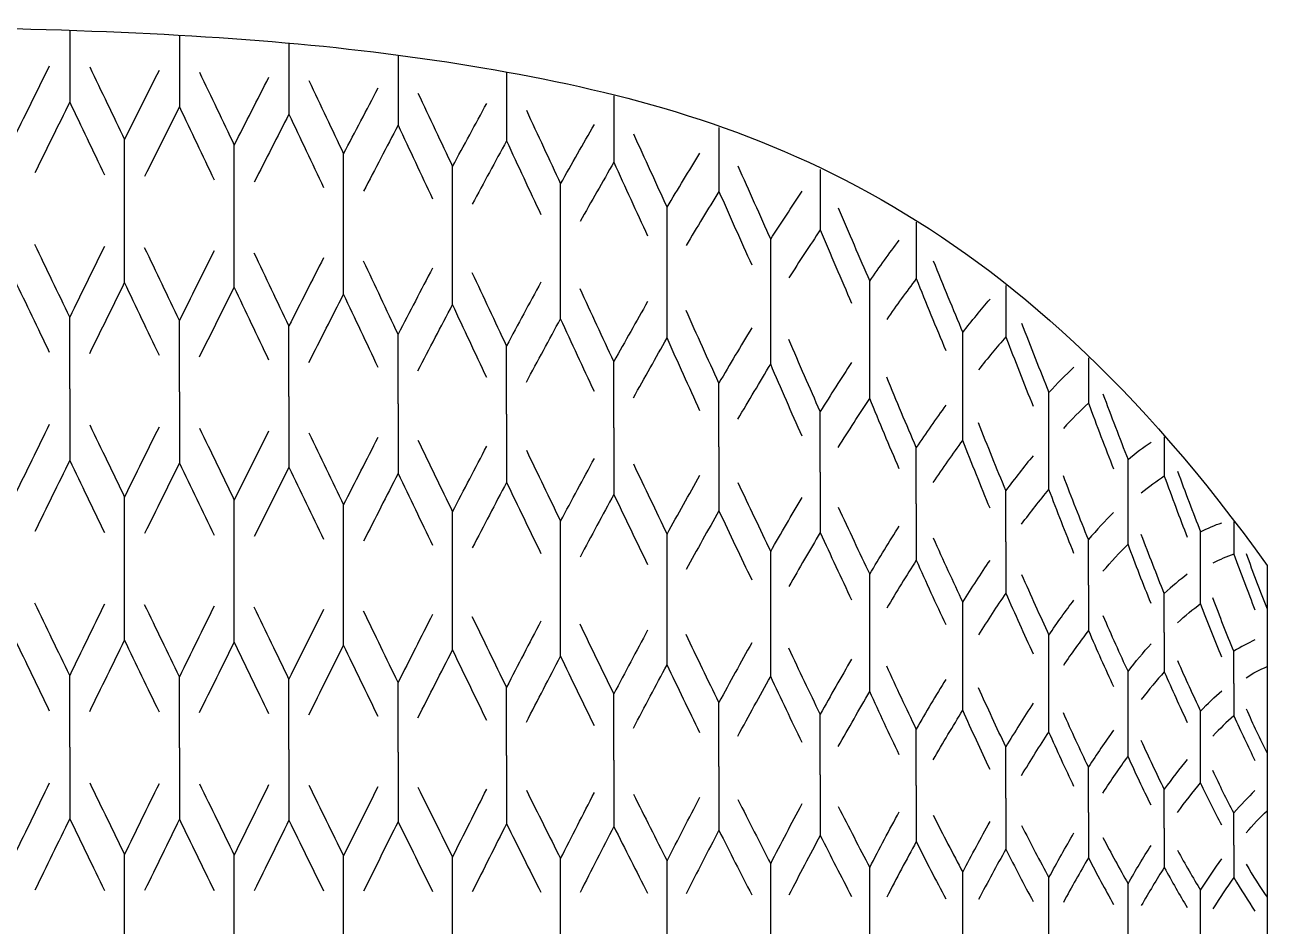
# Model space of a CAD drawing. Header units: millimetres. Extents: x 1 to 583, y -486 to -2.
# Drawn here: x 554.85 to 583.34, y -413.87 to -393.21 of the extents above; entities that cross this region are included whole.
import ezdxf

# ---------------------------------------------------------------- set-up
doc = ezdxf.new("R2010")
doc.units = ezdxf.units.MM
doc.header["$MEASUREMENT"] = 0
doc.layers.add('DEFAULT', color=7, linetype='Continuous')

msp = doc.modelspace()

# ---------------------------------------------------------------- linework, layer by layer
at = {"layer": 'DEFAULT'}
for points in [[(555.879, -393.344), (555.879, -394.986)], [(558.395, -393.459), (558.395, -395.092)], [(560.907, -393.643), (560.907, -395.262)], [(563.41, -393.921), (563.41, -395.517)], [(565.898, -394.311), (565.898, -395.876)], [(568.359, -394.842), (568.359, -396.365)], [(570.768, -395.566), (570.768, -397.031)], [(573.092, -396.527), (573.092, -397.915)], [(575.294, -397.74), (575.294, -399.031)], [(577.348, -399.19), (577.348, -400.364)], [(579.243, -400.843), (579.243, -401.886)], [(555.879, -401.556), (555.879, -403.198)], [(558.395, -401.625), (558.395, -403.258)], [(560.907, -401.735), (560.907, -403.354)], [(563.41, -401.902), (563.41, -403.498)], [(565.898, -402.136), (565.898, -403.701)], [(568.359, -402.455), (568.359, -403.977)], [(580.983, -402.661), (580.983, -403.558)], [(570.768, -402.889), (570.768, -404.354)], [(573.092, -403.466), (573.092, -404.853)], [(575.294, -404.193), (575.294, -405.484)], [(582.578, -404.608), (582.578, -405.349)], [(577.348, -405.063), (577.348, -406.238)], [(583.342, -405.61), (583.342, -422.137)], [(579.243, -406.055), (579.243, -407.098)], [(580.983, -407.146), (580.983, -408.043)], [(582.578, -408.314), (582.578, -409.056)], [(555.879, -409.768), (555.879, -411.41)], [(558.395, -409.79), (558.395, -411.424)], [(560.907, -409.827), (560.907, -411.446)], [(563.41, -409.883), (563.41, -411.479)], [(565.898, -409.961), (565.898, -411.526)], [(568.359, -410.067), (568.359, -411.59)], [(570.768, -410.212), (570.768, -411.677)], [(573.092, -410.404), (573.092, -411.792)], [(575.294, -410.647), (575.294, -411.937)], [(577.348, -410.937), (577.348, -412.111)], [(579.243, -411.267), (579.243, -412.31)], [(580.983, -411.631), (580.983, -412.528)], [(582.578, -412.02), (582.578, -412.762)]]:
    msp.add_lwpolyline(points, dxfattribs=at)
for points, knots in [([(542.024, -393.214), (553.829, -393.214), (559.732, -393.214), (565.634, -394.247), (571.537, -395.28), (577.439, -397.346), (583.342, -405.61)], [0, 0, 0, 0, 1, 1, 1, 2, 2, 2, 2]), ([(555.418, -400.724), (555.152, -400.171), (554.886, -399.616), (554.62, -399.061), (554.62, -397.964), (554.62, -396.867), (554.62, -395.77), (554.886, -395.229), (555.152, -394.689), (555.418, -394.15)], [0, 0, 0, 0, 1, 1, 1, 2, 2, 2, 3, 3, 3, 3]), ([(557.935, -400.791), (557.669, -400.236), (557.403, -399.68), (557.138, -399.123), (557.138, -398.03), (557.138, -396.938), (557.138, -395.845), (557.403, -395.312), (557.669, -394.781), (557.935, -394.25)], [0, 0, 0, 0, 1, 1, 1, 2, 2, 2, 3, 3, 3, 3]), ([(560.448, -400.9), (560.183, -400.344), (559.918, -399.786), (559.653, -399.227), (559.653, -398.142), (559.653, -397.057), (559.653, -395.972), (559.918, -395.45), (560.183, -394.931), (560.448, -394.413)], [0, 0, 0, 0, 1, 1, 1, 2, 2, 2, 3, 3, 3, 3]), ([(562.953, -401.065), (562.689, -400.509), (562.425, -399.951), (562.162, -399.389), (562.162, -398.316), (562.162, -397.243), (562.162, -396.17), (562.425, -395.664), (562.689, -395.161), (562.953, -394.661)], [0, 0, 0, 0, 1, 1, 1, 2, 2, 2, 3, 3, 3, 3]), ([(565.445, -401.301), (565.183, -400.747), (564.921, -400.188), (564.659, -399.627), (564.659, -398.571), (564.659, -397.516), (564.659, -396.461), (564.921, -395.975), (565.183, -395.493), (565.445, -395.015)], [0, 0, 0, 0, 1, 1, 1, 2, 2, 2, 3, 3, 3, 3]), ([(567.912, -401.622), (567.654, -401.07), (567.396, -400.513), (567.137, -399.951), (567.137, -398.919), (567.137, -397.888), (567.137, -396.857), (567.396, -396.398), (567.654, -395.944), (567.912, -395.496)], [0, 0, 0, 0, 1, 1, 1, 2, 2, 2, 3, 3, 3, 3]), ([(570.333, -402.059), (570.082, -401.51), (569.831, -400.955), (569.58, -400.392), (569.58, -399.393), (569.58, -398.395), (569.58, -397.396), (569.831, -396.974), (570.082, -396.56), (570.333, -396.152)], [0, 0, 0, 0, 1, 1, 1, 2, 2, 2, 3, 3, 3, 3]), ([(572.676, -402.645), (572.436, -402.103), (572.196, -401.553), (571.956, -400.993), (571.956, -400.039), (571.956, -399.085), (571.956, -398.13), (572.196, -397.755), (572.436, -397.388), (572.676, -397.03)], [0, 0, 0, 0, 1, 1, 1, 2, 2, 2, 3, 3, 3, 3]), ([(555.879, -401.556), (555.879, -401.008), (555.879, -400.461), (555.879, -399.913), (555.613, -399.36), (555.347, -398.805), (555.081, -398.25)], [0, 0, 0, 0, 1, 1, 1, 2, 2, 2, 2]), ([(574.903, -403.391), (574.678, -402.864), (574.452, -402.326), (574.227, -401.776), (574.227, -400.88), (574.227, -399.983), (574.227, -399.087), (574.452, -398.764), (574.678, -398.451), (574.903, -398.15)], [0, 0, 0, 0, 1, 1, 1, 2, 2, 2, 3, 3, 3, 3]), ([(558.395, -401.625), (558.395, -401.08), (558.395, -400.536), (558.395, -399.991), (558.129, -399.437), (557.864, -398.881), (557.598, -398.324)], [0, 0, 0, 0, 1, 1, 1, 2, 2, 2, 2]), ([(560.907, -401.735), (560.907, -401.196), (560.907, -400.656), (560.907, -400.117), (560.642, -399.561), (560.377, -399.004), (560.112, -398.444)], [0, 0, 0, 0, 1, 1, 1, 2, 2, 2, 2]), ([(563.41, -401.902), (563.41, -401.37), (563.41, -400.838), (563.41, -400.306), (563.146, -399.75), (562.883, -399.191), (562.619, -398.63)], [0, 0, 0, 0, 1, 1, 1, 2, 2, 2, 2]), ([(565.898, -402.136), (565.898, -401.614), (565.898, -401.093), (565.898, -400.571), (565.636, -400.017), (565.374, -399.459), (565.113, -398.898)], [0, 0, 0, 0, 1, 1, 1, 2, 2, 2, 2]), ([(568.359, -402.455), (568.359, -401.947), (568.359, -401.44), (568.359, -400.932), (568.101, -400.381), (567.843, -399.824), (567.584, -399.262)], [0, 0, 0, 0, 1, 1, 1, 2, 2, 2, 2]), ([(576.986, -404.293), (576.777, -403.788), (576.569, -403.27), (576.36, -402.739), (576.36, -401.914), (576.36, -401.09), (576.36, -400.265), (576.569, -399.998), (576.777, -399.744), (576.986, -399.503)], [0, 0, 0, 0, 1, 1, 1, 2, 2, 2, 3, 3, 3, 3]), ([(570.768, -402.889), (570.768, -402.401), (570.768, -401.913), (570.768, -401.425), (570.517, -400.877), (570.266, -400.321), (570.015, -399.759)], [0, 0, 0, 0, 1, 1, 1, 2, 2, 2, 2]), ([(573.092, -403.466), (573.092, -403.003), (573.092, -402.541), (573.092, -402.078), (572.852, -401.537), (572.612, -400.988), (572.372, -400.428)], [0, 0, 0, 0, 1, 1, 1, 2, 2, 2, 2]), ([(578.911, -405.33), (578.719, -404.856), (578.527, -404.367), (578.336, -403.863), (578.336, -403.122), (578.336, -402.38), (578.336, -401.639), (578.527, -401.43), (578.719, -401.237), (578.911, -401.058)], [0, 0, 0, 0, 1, 1, 1, 2, 2, 2, 3, 3, 3, 3]), ([(575.294, -404.193), (575.294, -403.763), (575.294, -403.333), (575.294, -402.903), (575.068, -402.376), (574.843, -401.839), (574.617, -401.29)], [0, 0, 0, 0, 1, 1, 1, 2, 2, 2, 2]), ([(555.418, -408.943), (555.152, -408.393), (554.886, -407.842), (554.62, -407.29), (554.62, -406.193), (554.62, -405.096), (554.62, -403.999), (554.886, -403.454), (555.152, -402.911), (555.418, -402.368)], [0, 0, 0, 0, 1, 1, 1, 2, 2, 2, 3, 3, 3, 3]), ([(557.935, -408.968), (557.669, -408.419), (557.403, -407.869), (557.138, -407.318), (557.138, -406.225), (557.138, -405.132), (557.138, -404.04), (557.403, -403.501), (557.669, -402.963), (557.935, -402.426)], [0, 0, 0, 0, 1, 1, 1, 2, 2, 2, 3, 3, 3, 3]), ([(560.448, -409.008), (560.183, -408.462), (559.918, -407.914), (559.653, -407.364), (559.653, -406.279), (559.653, -405.194), (559.653, -404.109), (559.918, -403.578), (560.183, -403.049), (560.448, -402.521)], [0, 0, 0, 0, 1, 1, 1, 2, 2, 2, 3, 3, 3, 3]), ([(577.348, -405.063), (577.348, -404.672), (577.348, -404.28), (577.348, -403.889), (577.139, -403.385), (576.93, -402.868), (576.722, -402.338)], [0, 0, 0, 0, 1, 1, 1, 2, 2, 2, 2]), ([(562.953, -409.07), (562.689, -408.528), (562.425, -407.983), (562.162, -407.436), (562.162, -406.363), (562.162, -405.29), (562.162, -404.217), (562.425, -403.697), (562.689, -403.18), (562.953, -402.666)], [0, 0, 0, 0, 1, 1, 1, 2, 2, 2, 3, 3, 3, 3]), ([(580.678, -406.476), (580.502, -406.04), (580.327, -405.588), (580.151, -405.12), (580.151, -404.472), (580.151, -403.823), (580.151, -403.175), (580.327, -403.026), (580.502, -402.894), (580.678, -402.778)], [0, 0, 0, 0, 1, 1, 1, 2, 2, 2, 3, 3, 3, 3]), ([(565.445, -409.159), (565.183, -408.623), (564.921, -408.084), (564.659, -407.541), (564.659, -406.486), (564.659, -405.431), (564.659, -404.375), (564.921, -403.871), (565.183, -403.37), (565.445, -402.872)], [0, 0, 0, 0, 1, 1, 1, 2, 2, 2, 3, 3, 3, 3]), ([(567.912, -409.279), (567.654, -408.753), (567.396, -408.222), (567.137, -407.685), (567.137, -406.654), (567.137, -405.623), (567.137, -404.591), (567.396, -404.107), (567.654, -403.627), (567.912, -403.153)], [0, 0, 0, 0, 1, 1, 1, 2, 2, 2, 3, 3, 3, 3]), ([(570.333, -409.443), (570.082, -408.93), (569.831, -408.409), (569.58, -407.882), (569.58, -406.883), (569.58, -405.884), (569.58, -404.886), (569.831, -404.429), (570.082, -403.979), (570.333, -403.536)], [0, 0, 0, 0, 1, 1, 1, 2, 2, 2, 3, 3, 3, 3]), ([(579.243, -406.055), (579.243, -405.708), (579.243, -405.36), (579.243, -405.013), (579.051, -404.54), (578.86, -404.052), (578.668, -403.55)], [0, 0, 0, 0, 1, 1, 1, 2, 2, 2, 2]), ([(572.676, -409.663), (572.436, -409.167), (572.196, -408.662), (571.956, -408.149), (571.956, -407.195), (571.956, -406.24), (571.956, -405.286), (572.196, -404.864), (572.436, -404.452), (572.676, -404.048)], [0, 0, 0, 0, 1, 1, 1, 2, 2, 2, 3, 3, 3, 3]), ([(574.903, -409.943), (574.678, -409.472), (574.452, -408.99), (574.227, -408.497), (574.227, -407.6), (574.227, -406.704), (574.227, -405.808), (574.452, -405.428), (574.678, -405.059), (574.903, -404.702)], [0, 0, 0, 0, 1, 1, 1, 2, 2, 2, 3, 3, 3, 3]), ([(582.299, -407.709), (582.137, -407.317), (581.976, -406.908), (581.815, -406.481), (581.815, -405.934), (581.815, -405.386), (581.815, -404.839), (581.976, -404.751), (582.137, -404.681), (582.299, -404.627)], [0, 0, 0, 0, 1, 1, 1, 2, 2, 2, 3, 3, 3, 3]), ([(580.983, -407.146), (580.983, -406.847), (580.983, -406.548), (580.983, -406.249), (580.807, -405.814), (580.631, -405.364), (580.455, -404.897)], [0, 0, 0, 0, 1, 1, 1, 2, 2, 2, 2]), ([(576.986, -410.281), (576.777, -409.842), (576.569, -409.39), (576.36, -408.925), (576.36, -408.1), (576.36, -407.275), (576.36, -406.451), (576.569, -406.117), (576.777, -405.797), (576.986, -405.49)], [0, 0, 0, 0, 1, 1, 1, 2, 2, 2, 3, 3, 3, 3]), ([(555.879, -409.768), (555.879, -409.22), (555.879, -408.673), (555.879, -408.125), (555.613, -407.575), (555.347, -407.024), (555.081, -406.473)], [0, 0, 0, 0, 1, 1, 1, 2, 2, 2, 2]), ([(558.395, -409.79), (558.395, -409.246), (558.395, -408.702), (558.395, -408.157), (558.129, -407.609), (557.864, -407.059), (557.598, -406.508)], [0, 0, 0, 0, 1, 1, 1, 2, 2, 2, 2]), ([(560.907, -409.827), (560.907, -409.288), (560.907, -408.748), (560.907, -408.209), (560.642, -407.663), (560.377, -407.115), (560.112, -406.565)], [0, 0, 0, 0, 1, 1, 1, 2, 2, 2, 2]), ([(578.911, -410.669), (578.719, -410.269), (578.527, -409.854), (578.336, -409.424), (578.336, -408.683), (578.336, -407.941), (578.336, -407.2), (578.527, -406.918), (578.719, -406.65), (578.911, -406.398)], [0, 0, 0, 0, 1, 1, 1, 2, 2, 2, 3, 3, 3, 3]), ([(582.578, -408.314), (582.578, -408.067), (582.578, -407.82), (582.578, -407.573), (582.417, -407.182), (582.256, -406.774), (582.094, -406.349)], [0, 0, 0, 0, 1, 1, 1, 2, 2, 2, 2]), ([(563.41, -409.883), (563.41, -409.351), (563.41, -408.819), (563.41, -408.287), (563.146, -407.745), (562.883, -407.2), (562.619, -406.653)], [0, 0, 0, 0, 1, 1, 1, 2, 2, 2, 2]), ([(565.898, -409.961), (565.898, -409.439), (565.898, -408.918), (565.898, -408.396), (565.636, -407.861), (565.374, -407.322), (565.113, -406.78)], [0, 0, 0, 0, 1, 1, 1, 2, 2, 2, 2]), ([(568.359, -410.067), (568.359, -409.56), (568.359, -409.052), (568.359, -408.545), (568.101, -408.019), (567.843, -407.488), (567.584, -406.952)], [0, 0, 0, 0, 1, 1, 1, 2, 2, 2, 2]), ([(570.768, -410.212), (570.768, -409.724), (570.768, -409.236), (570.768, -408.747), (570.517, -408.235), (570.266, -407.715), (570.015, -407.188)], [0, 0, 0, 0, 1, 1, 1, 2, 2, 2, 2]), ([(580.678, -411.099), (580.502, -410.743), (580.327, -410.371), (580.151, -409.983), (580.151, -409.335), (580.151, -408.686), (580.151, -408.038), (580.327, -407.81), (580.502, -407.597), (580.678, -407.401)], [0, 0, 0, 0, 1, 1, 1, 2, 2, 2, 3, 3, 3, 3]), ([(573.092, -410.404), (573.092, -409.942), (573.092, -409.479), (573.092, -409.016), (572.852, -408.522), (572.612, -408.018), (572.372, -407.505)], [0, 0, 0, 0, 1, 1, 1, 2, 2, 2, 2]), ([(575.294, -410.647), (575.294, -410.217), (575.294, -409.786), (575.294, -409.356), (575.068, -408.886), (574.843, -408.405), (574.617, -407.913)], [0, 0, 0, 0, 1, 1, 1, 2, 2, 2, 2]), ([(577.348, -410.937), (577.348, -410.545), (577.348, -410.154), (577.348, -409.762), (577.139, -409.324), (576.93, -408.873), (576.722, -408.409)], [0, 0, 0, 0, 1, 1, 1, 2, 2, 2, 2]), ([(582.299, -411.562), (582.137, -411.254), (581.976, -410.93), (581.815, -410.588), (581.815, -410.041), (581.815, -409.493), (581.815, -408.945), (581.976, -408.773), (582.137, -408.618), (582.299, -408.48)], [0, 0, 0, 0, 1, 1, 1, 2, 2, 2, 3, 3, 3, 3]), ([(579.243, -411.267), (579.243, -410.92), (579.243, -410.572), (579.243, -410.225), (579.051, -409.826), (578.86, -409.412), (578.668, -408.983)], [0, 0, 0, 0, 1, 1, 1, 2, 2, 2, 2]), ([(580.983, -411.631), (580.983, -411.332), (580.983, -411.033), (580.983, -410.734), (580.807, -410.379), (580.631, -410.008), (580.455, -409.621)], [0, 0, 0, 0, 1, 1, 1, 2, 2, 2, 2]), ([(582.578, -412.02), (582.578, -411.773), (582.578, -411.526), (582.578, -411.279), (582.417, -410.973), (582.256, -410.65), (582.094, -410.309)], [0, 0, 0, 0, 1, 1, 1, 2, 2, 2, 2]), ([(555.418, -417.161), (555.152, -416.614), (554.886, -416.067), (554.62, -415.519), (554.62, -414.422), (554.62, -413.325), (554.62, -412.228), (554.886, -411.68), (555.152, -411.133), (555.418, -410.586)], [0, 0, 0, 0, 1, 1, 1, 2, 2, 2, 3, 3, 3, 3]), ([(557.935, -417.144), (557.669, -416.601), (557.403, -416.057), (557.138, -415.512), (557.138, -414.42), (557.138, -413.327), (557.138, -412.234), (557.403, -411.689), (557.669, -411.145), (557.935, -410.603)], [0, 0, 0, 0, 1, 1, 1, 2, 2, 2, 3, 3, 3, 3]), ([(560.448, -417.117), (560.183, -416.58), (559.918, -416.041), (559.653, -415.501), (559.653, -414.416), (559.653, -413.331), (559.653, -412.246), (559.918, -411.705), (560.183, -411.167), (560.448, -410.63)], [0, 0, 0, 0, 1, 1, 1, 2, 2, 2, 3, 3, 3, 3]), ([(562.953, -417.075), (562.689, -416.547), (562.425, -416.016), (562.162, -415.483), (562.162, -414.41), (562.162, -413.337), (562.162, -412.264), (562.425, -411.73), (562.689, -411.199), (562.953, -410.671)], [0, 0, 0, 0, 1, 1, 1, 2, 2, 2, 3, 3, 3, 3]), ([(565.445, -417.017), (565.183, -416.5), (564.921, -415.98), (564.659, -415.456), (564.659, -414.401), (564.659, -413.346), (564.659, -412.29), (564.921, -411.767), (565.183, -411.247), (565.445, -410.73)], [0, 0, 0, 0, 1, 1, 1, 2, 2, 2, 3, 3, 3, 3]), ([(567.912, -416.936), (567.654, -416.436), (567.396, -415.931), (567.137, -415.42), (567.137, -414.389), (567.137, -413.358), (567.137, -412.326), (567.396, -411.816), (567.654, -411.311), (567.912, -410.81)], [0, 0, 0, 0, 1, 1, 1, 2, 2, 2, 3, 3, 3, 3]), ([(570.333, -416.827), (570.082, -416.349), (569.831, -415.864), (569.58, -415.371), (569.58, -414.373), (569.58, -413.374), (569.58, -412.375), (569.831, -411.883), (570.082, -411.398), (570.333, -410.92)], [0, 0, 0, 0, 1, 1, 1, 2, 2, 2, 3, 3, 3, 3]), ([(572.676, -416.681), (572.436, -416.231), (572.196, -415.772), (571.956, -415.305), (571.956, -414.35), (571.956, -413.396), (571.956, -412.442), (572.196, -411.974), (572.436, -411.516), (572.676, -411.066)], [0, 0, 0, 0, 1, 1, 1, 2, 2, 2, 3, 3, 3, 3]), ([(574.903, -416.494), (574.678, -416.08), (574.452, -415.654), (574.227, -415.218), (574.227, -414.321), (574.227, -413.425), (574.227, -412.529), (574.452, -412.092), (574.678, -411.667), (574.903, -411.253)], [0, 0, 0, 0, 1, 1, 1, 2, 2, 2, 3, 3, 3, 3]), ([(576.986, -416.268), (576.777, -415.896), (576.569, -415.51), (576.36, -415.111), (576.36, -414.286), (576.36, -413.461), (576.36, -412.636), (576.569, -412.237), (576.777, -411.851), (576.986, -411.478)], [0, 0, 0, 0, 1, 1, 1, 2, 2, 2, 3, 3, 3, 3]), ([(578.911, -416.009), (578.719, -415.683), (578.527, -415.342), (578.336, -414.986), (578.336, -414.244), (578.336, -413.503), (578.336, -412.761), (578.527, -412.405), (578.719, -412.064), (578.911, -411.737)], [0, 0, 0, 0, 1, 1, 1, 2, 2, 2, 3, 3, 3, 3]), ([(580.678, -415.723), (580.502, -415.446), (580.327, -415.154), (580.151, -414.846), (580.151, -414.198), (580.151, -413.549), (580.151, -412.901), (580.327, -412.593), (580.502, -412.3), (580.678, -412.024)], [0, 0, 0, 0, 1, 1, 1, 2, 2, 2, 3, 3, 3, 3]), ([(582.299, -415.414), (582.137, -415.191), (581.976, -414.952), (581.815, -414.695), (581.815, -414.147), (581.815, -413.6), (581.815, -413.052), (581.976, -412.795), (582.137, -412.555), (582.299, -412.332)], [0, 0, 0, 0, 1, 1, 1, 2, 2, 2, 3, 3, 3, 3])]:
    msp.add_open_spline(points, degree=3, knots=knots, dxfattribs=at)
for points in [[(556.339, -394.18), (556.606, -394.736), (556.871, -395.291), (557.138, -395.845)], [(558.855, -394.301), (559.121, -394.859), (559.387, -395.416), (559.653, -395.972)], [(561.366, -394.492), (561.631, -395.053), (561.897, -395.613), (562.162, -396.17)], [(563.867, -394.777), (564.131, -395.341), (564.395, -395.902), (564.659, -396.461)], [(555.879, -394.986), (555.613, -395.525), (555.347, -396.065), (555.081, -396.606)], [(555.879, -394.986), (556.145, -395.542), (556.411, -396.097), (556.677, -396.651)], [(558.395, -395.092), (558.129, -395.622), (557.864, -396.154), (557.598, -396.687)], [(558.395, -395.092), (558.661, -395.65), (558.927, -396.207), (559.192, -396.763)], [(566.352, -395.173), (566.614, -395.738), (566.876, -396.299), (567.137, -396.857)], [(560.907, -395.262), (560.642, -395.779), (560.377, -396.299), (560.112, -396.82)], [(560.907, -395.262), (561.172, -395.823), (561.437, -396.382), (561.702, -396.94)], [(563.41, -395.517), (563.146, -396.017), (562.883, -396.52), (562.619, -397.026)], [(563.41, -395.517), (563.674, -396.081), (563.938, -396.643), (564.202, -397.201)], [(568.806, -395.711), (569.064, -396.278), (569.322, -396.84), (569.58, -397.396)], [(565.898, -395.876), (565.636, -396.354), (565.374, -396.836), (565.113, -397.321)], [(565.898, -395.876), (566.16, -396.441), (566.422, -397.003), (566.684, -397.561)], [(568.359, -396.365), (568.101, -396.813), (567.843, -397.266), (567.584, -397.724)], [(568.359, -396.365), (568.617, -396.932), (568.875, -397.494), (569.133, -398.051)], [(571.203, -396.445), (571.454, -397.014), (571.705, -397.576), (571.956, -398.13)], [(570.768, -397.031), (570.517, -397.438), (570.266, -397.852), (570.015, -398.273)], [(570.768, -397.031), (571.019, -397.6), (571.27, -398.162), (571.521, -398.718)], [(573.507, -397.412), (573.747, -397.98), (573.987, -398.538), (574.227, -399.087)], [(573.092, -397.915), (572.852, -398.272), (572.612, -398.638), (572.372, -399.013)], [(573.092, -397.915), (573.331, -398.483), (573.571, -399.042), (573.811, -399.592)], [(556.677, -398.292), (556.411, -398.831), (556.145, -399.372), (555.879, -399.913)], [(559.192, -398.393), (558.927, -398.924), (558.661, -399.457), (558.395, -399.991)], [(561.702, -398.553), (561.437, -399.072), (561.172, -399.594), (560.907, -400.117)], [(564.202, -398.789), (563.938, -399.292), (563.674, -399.797), (563.41, -400.306)], [(575.684, -398.621), (575.909, -399.18), (576.135, -399.728), (576.36, -400.265)], [(556.339, -400.745), (556.606, -400.203), (556.871, -399.663), (557.138, -399.123)], [(566.684, -399.114), (566.422, -399.596), (566.16, -400.082), (565.898, -400.571)], [(575.294, -399.031), (575.068, -399.331), (574.843, -399.642), (574.617, -399.965)], [(575.294, -399.031), (575.519, -399.591), (575.744, -400.14), (575.97, -400.678)], [(558.855, -400.825), (559.121, -400.291), (559.387, -399.758), (559.653, -399.227)], [(561.366, -400.953), (561.631, -400.429), (561.897, -399.908), (562.162, -399.389)], [(563.867, -401.143), (564.131, -400.634), (564.395, -400.129), (564.659, -399.627)], [(569.133, -399.558), (568.875, -400.011), (568.617, -400.469), (568.359, -400.932)], [(566.352, -401.406), (566.614, -400.917), (566.876, -400.432), (567.137, -399.951)], [(571.521, -400.161), (571.27, -400.575), (571.019, -400.996), (570.768, -401.425)], [(577.709, -400.051), (577.918, -400.594), (578.127, -401.123), (578.336, -401.639)], [(568.806, -401.765), (569.064, -401.302), (569.322, -400.845), (569.58, -400.392)], [(577.348, -400.364), (577.139, -400.604), (576.93, -400.857), (576.722, -401.123)], [(577.348, -400.364), (577.557, -400.908), (577.765, -401.438), (577.974, -401.955)], [(571.203, -402.255), (571.454, -401.827), (571.705, -401.406), (571.956, -400.993)], [(573.811, -400.952), (573.571, -401.318), (573.331, -401.694), (573.092, -402.078)], [(579.575, -401.671), (579.767, -402.187), (579.959, -402.688), (580.151, -403.175)], [(573.507, -402.899), (573.747, -402.515), (573.987, -402.141), (574.227, -401.776)], [(575.97, -401.934), (575.744, -402.246), (575.519, -402.569), (575.294, -402.903)], [(579.243, -401.886), (579.051, -402.063), (578.86, -402.256), (578.668, -402.463)], [(579.243, -401.886), (579.435, -402.403), (579.627, -402.905), (579.819, -403.393)], [(556.339, -402.386), (556.606, -402.938), (556.871, -403.489), (557.138, -404.04)], [(558.855, -402.456), (559.121, -403.008), (559.387, -403.559), (559.653, -404.109)], [(561.366, -402.568), (561.631, -403.119), (561.897, -403.669), (562.162, -404.217)], [(563.867, -402.734), (564.131, -403.284), (564.395, -403.831), (564.659, -404.375)], [(575.684, -403.705), (575.909, -403.372), (576.135, -403.05), (576.36, -402.739)], [(566.352, -402.965), (566.614, -403.511), (566.876, -404.053), (567.137, -404.591)], [(577.974, -403.09), (577.765, -403.343), (577.557, -403.609), (577.348, -403.889)], [(555.879, -403.198), (555.613, -403.741), (555.347, -404.284), (555.081, -404.828)], [(555.879, -403.198), (556.145, -403.75), (556.411, -404.302), (556.677, -404.852)], [(558.395, -403.258), (558.129, -403.794), (557.864, -404.332), (557.598, -404.871)], [(558.395, -403.258), (558.661, -403.81), (558.927, -404.361), (559.192, -404.911)], [(560.907, -403.354), (560.642, -403.881), (560.377, -404.41), (560.112, -404.941)], [(560.907, -403.354), (561.172, -403.906), (561.437, -404.456), (561.702, -405.004)], [(568.806, -403.279), (569.064, -403.82), (569.322, -404.355), (569.58, -404.886)], [(563.41, -403.498), (563.146, -404.012), (562.883, -404.529), (562.619, -405.048)], [(563.41, -403.498), (563.674, -404.048), (563.938, -404.596), (564.202, -405.14)], [(565.898, -403.701), (565.636, -404.198), (565.374, -404.699), (565.113, -405.203)], [(565.898, -403.701), (566.16, -404.247), (566.422, -404.79), (566.684, -405.329)], [(571.203, -403.707), (571.454, -404.24), (571.705, -404.767), (571.956, -405.286)], [(580.983, -403.558), (580.807, -403.674), (580.631, -403.805), (580.455, -403.952)], [(580.983, -403.558), (581.159, -404.041), (581.334, -404.508), (581.51, -404.959)], [(581.287, -403.442), (581.463, -403.924), (581.639, -404.389), (581.815, -404.839)], [(568.359, -403.977), (568.101, -404.451), (567.843, -404.93), (567.584, -405.414)], [(568.359, -403.977), (568.617, -404.518), (568.875, -405.055), (569.133, -405.585)], [(577.709, -404.659), (577.918, -404.38), (578.127, -404.115), (578.336, -403.863)], [(573.507, -404.271), (573.747, -404.793), (573.987, -405.305), (574.227, -405.808)], [(570.768, -404.354), (570.517, -404.796), (570.266, -405.245), (570.015, -405.702)], [(570.768, -404.354), (571.019, -404.888), (571.27, -405.415), (571.521, -405.935)], [(579.819, -404.391), (579.627, -404.584), (579.435, -404.791), (579.243, -405.013)], [(573.092, -404.853), (572.852, -405.256), (572.612, -405.668), (572.372, -406.089)], [(573.092, -404.853), (573.331, -405.376), (573.571, -405.889), (573.811, -406.393)], [(575.684, -404.976), (575.909, -405.479), (576.135, -405.97), (576.36, -406.451)], [(579.575, -405.739), (579.767, -405.518), (579.959, -405.311), (580.151, -405.12)], [(582.578, -405.349), (582.417, -405.402), (582.256, -405.471), (582.094, -405.557)], [(582.578, -405.349), (582.74, -405.791), (582.901, -406.216), (583.062, -406.624)], [(582.858, -405.331), (583.019, -405.771), (583.181, -406.195), (583.342, -406.601)], [(575.294, -405.484), (575.068, -405.841), (574.843, -406.209), (574.617, -406.588)], [(575.294, -405.484), (575.519, -405.988), (575.744, -406.48), (575.97, -406.961)], [(577.709, -405.811), (577.918, -406.287), (578.127, -406.75), (578.336, -407.2)], [(581.51, -405.808), (581.334, -405.939), (581.159, -406.086), (580.983, -406.249)], [(577.348, -406.238), (577.139, -406.544), (576.93, -406.863), (576.722, -407.195)], [(577.348, -406.238), (577.557, -406.715), (577.765, -407.179), (577.974, -407.63)], [(556.677, -406.493), (556.411, -407.036), (556.145, -407.58), (555.879, -408.125)], [(559.192, -406.54), (558.927, -407.078), (558.661, -407.617), (558.395, -408.157)], [(581.287, -406.919), (581.463, -406.757), (581.639, -406.611), (581.815, -406.481)], [(561.702, -406.616), (561.437, -407.145), (561.172, -407.676), (560.907, -408.209)], [(564.202, -406.728), (563.938, -407.245), (563.674, -407.764), (563.41, -408.287)], [(579.575, -406.755), (579.767, -407.198), (579.959, -407.625), (580.151, -408.038)], [(566.684, -406.882), (566.422, -407.383), (566.16, -407.888), (565.898, -408.396)], [(569.133, -407.092), (568.875, -407.571), (568.617, -408.055), (568.359, -408.545)], [(579.243, -407.098), (579.051, -407.349), (578.86, -407.616), (578.668, -407.897)], [(579.243, -407.098), (579.435, -407.541), (579.627, -407.97), (579.819, -408.384)], [(556.339, -408.95), (556.606, -408.405), (556.871, -407.861), (557.138, -407.318)], [(558.855, -408.98), (559.121, -408.44), (559.387, -407.901), (559.653, -407.364)], [(571.521, -407.378), (571.27, -407.827), (571.019, -408.284), (570.768, -408.747)], [(583.062, -407.314), (582.901, -407.384), (582.74, -407.47), (582.578, -407.573)], [(561.366, -409.028), (561.631, -408.495), (561.897, -407.965), (562.162, -407.436)], [(563.867, -409.099), (564.131, -408.577), (564.395, -408.058), (564.659, -407.541)], [(566.352, -409.198), (566.614, -408.69), (566.876, -408.186), (567.137, -407.685)], [(568.806, -409.333), (569.064, -408.844), (569.322, -408.36), (569.58, -407.882)], [(573.811, -407.753), (573.571, -408.165), (573.331, -408.586), (573.092, -409.016)], [(581.287, -407.788), (581.463, -408.19), (581.639, -408.576), (581.815, -408.945)], [(582.858, -408.178), (583.019, -408.076), (583.181, -407.992), (583.342, -407.924)], [(571.203, -409.516), (571.454, -409.053), (571.705, -408.598), (571.956, -408.149)], [(575.97, -408.218), (575.744, -408.586), (575.519, -408.965), (575.294, -409.356)], [(580.983, -408.043), (580.807, -408.238), (580.631, -408.449), (580.455, -408.676)], [(580.983, -408.043), (581.159, -408.446), (581.334, -408.833), (581.51, -409.204)], [(573.507, -409.758), (573.747, -409.328), (573.987, -408.908), (574.227, -408.497)], [(577.974, -408.765), (577.765, -409.084), (577.557, -409.417), (577.348, -409.762)], [(575.684, -410.06), (575.909, -409.67), (576.135, -409.292), (576.36, -408.925)], [(582.578, -409.056), (582.417, -409.193), (582.256, -409.346), (582.094, -409.517)], [(582.578, -409.056), (582.74, -409.413), (582.901, -409.753), (583.062, -410.076)], [(582.858, -408.89), (583.019, -409.246), (583.181, -409.585), (583.342, -409.907)], [(577.709, -410.418), (577.918, -410.074), (578.127, -409.742), (578.336, -409.424)], [(579.819, -409.382), (579.627, -409.648), (579.435, -409.929), (579.243, -410.225)], [(579.575, -410.823), (579.767, -410.528), (579.959, -410.248), (580.151, -409.983)], [(581.51, -410.053), (581.334, -410.264), (581.159, -410.491), (580.983, -410.734)], [(556.339, -410.591), (556.606, -411.14), (556.871, -411.687), (557.138, -412.234)], [(558.855, -410.611), (559.121, -411.157), (559.387, -411.702), (559.653, -412.246)], [(561.366, -410.643), (561.631, -411.185), (561.897, -411.726), (562.162, -412.264)], [(563.867, -410.691), (564.131, -411.227), (564.395, -411.76), (564.659, -412.29)], [(566.352, -410.757), (566.614, -411.284), (566.876, -411.807), (567.137, -412.326)], [(568.806, -410.846), (569.064, -411.361), (569.322, -411.871), (569.58, -412.375)], [(581.287, -411.265), (581.463, -411.024), (581.639, -410.798), (581.815, -410.588)], [(583.062, -410.767), (582.901, -410.92), (582.74, -411.091), (582.578, -411.279)], [(571.203, -410.969), (571.454, -411.467), (571.705, -411.958), (571.956, -412.442)], [(573.507, -411.13), (573.747, -411.606), (573.987, -412.072), (574.227, -412.529)], [(555.879, -411.41), (555.613, -411.956), (555.347, -412.503), (555.081, -413.051)], [(555.879, -411.41), (556.145, -411.958), (556.411, -412.506), (556.677, -413.053)], [(575.684, -411.331), (575.909, -411.778), (576.135, -412.212), (576.36, -412.636)], [(582.858, -411.738), (583.019, -411.551), (583.181, -411.382), (583.342, -411.229)], [(558.395, -411.424), (558.129, -411.966), (557.864, -412.51), (557.598, -413.055)], [(558.395, -411.424), (558.661, -411.97), (558.927, -412.515), (559.192, -413.059)], [(560.907, -411.446), (560.642, -411.982), (560.377, -412.521), (560.112, -413.061)], [(560.907, -411.446), (561.172, -411.988), (561.437, -412.529), (561.702, -413.067)], [(563.41, -411.479), (563.146, -412.007), (562.883, -412.538), (562.619, -413.071)], [(563.41, -411.479), (563.674, -412.015), (563.938, -412.549), (564.202, -413.079)], [(565.898, -411.526), (565.636, -412.042), (565.374, -412.562), (565.113, -413.085)], [(565.898, -411.526), (566.16, -412.053), (566.422, -412.577), (566.684, -413.097)], [(568.359, -411.59), (568.101, -412.089), (567.843, -412.594), (567.584, -413.104)], [(568.359, -411.59), (568.617, -412.105), (568.875, -412.615), (569.133, -413.12)], [(570.768, -411.677), (570.517, -412.154), (570.266, -412.639), (570.015, -413.13)], [(570.768, -411.677), (571.019, -412.175), (571.27, -412.667), (571.521, -413.152)], [(577.709, -411.57), (577.918, -411.98), (578.127, -412.377), (578.336, -412.761)], [(573.092, -411.792), (572.852, -412.241), (572.612, -412.699), (572.372, -413.166)], [(573.092, -411.792), (573.331, -412.268), (573.571, -412.735), (573.811, -413.193)], [(575.294, -411.937), (575.068, -412.351), (574.843, -412.775), (574.617, -413.211)], [(575.294, -411.937), (575.519, -412.385), (575.744, -412.82), (575.97, -413.245)], [(579.575, -411.84), (579.767, -412.208), (579.959, -412.562), (580.151, -412.901)], [(577.348, -412.111), (577.139, -412.483), (576.93, -412.868), (576.722, -413.266)], [(577.348, -412.111), (577.557, -412.523), (577.765, -412.921), (577.974, -413.306)], [(581.287, -412.135), (581.463, -412.456), (581.639, -412.762), (581.815, -413.052)], [(579.243, -412.31), (579.051, -412.635), (578.86, -412.975), (578.668, -413.33)], [(579.243, -412.31), (579.435, -412.679), (579.627, -413.034), (579.819, -413.374)], [(580.983, -412.528), (580.807, -412.803), (580.631, -413.094), (580.455, -413.401)], [(580.983, -412.528), (581.159, -412.851), (581.334, -413.158), (581.51, -413.449)], [(582.858, -412.45), (583.019, -412.721), (583.181, -412.975), (583.342, -413.212)], [(582.578, -412.762), (582.417, -412.983), (582.256, -413.222), (582.094, -413.477)], [(582.578, -412.762), (582.74, -413.034), (582.901, -413.29), (583.062, -413.528)]]:
    msp.add_open_spline(points, degree=3, dxfattribs=at)

doc.saveas('drawing.dxf')
